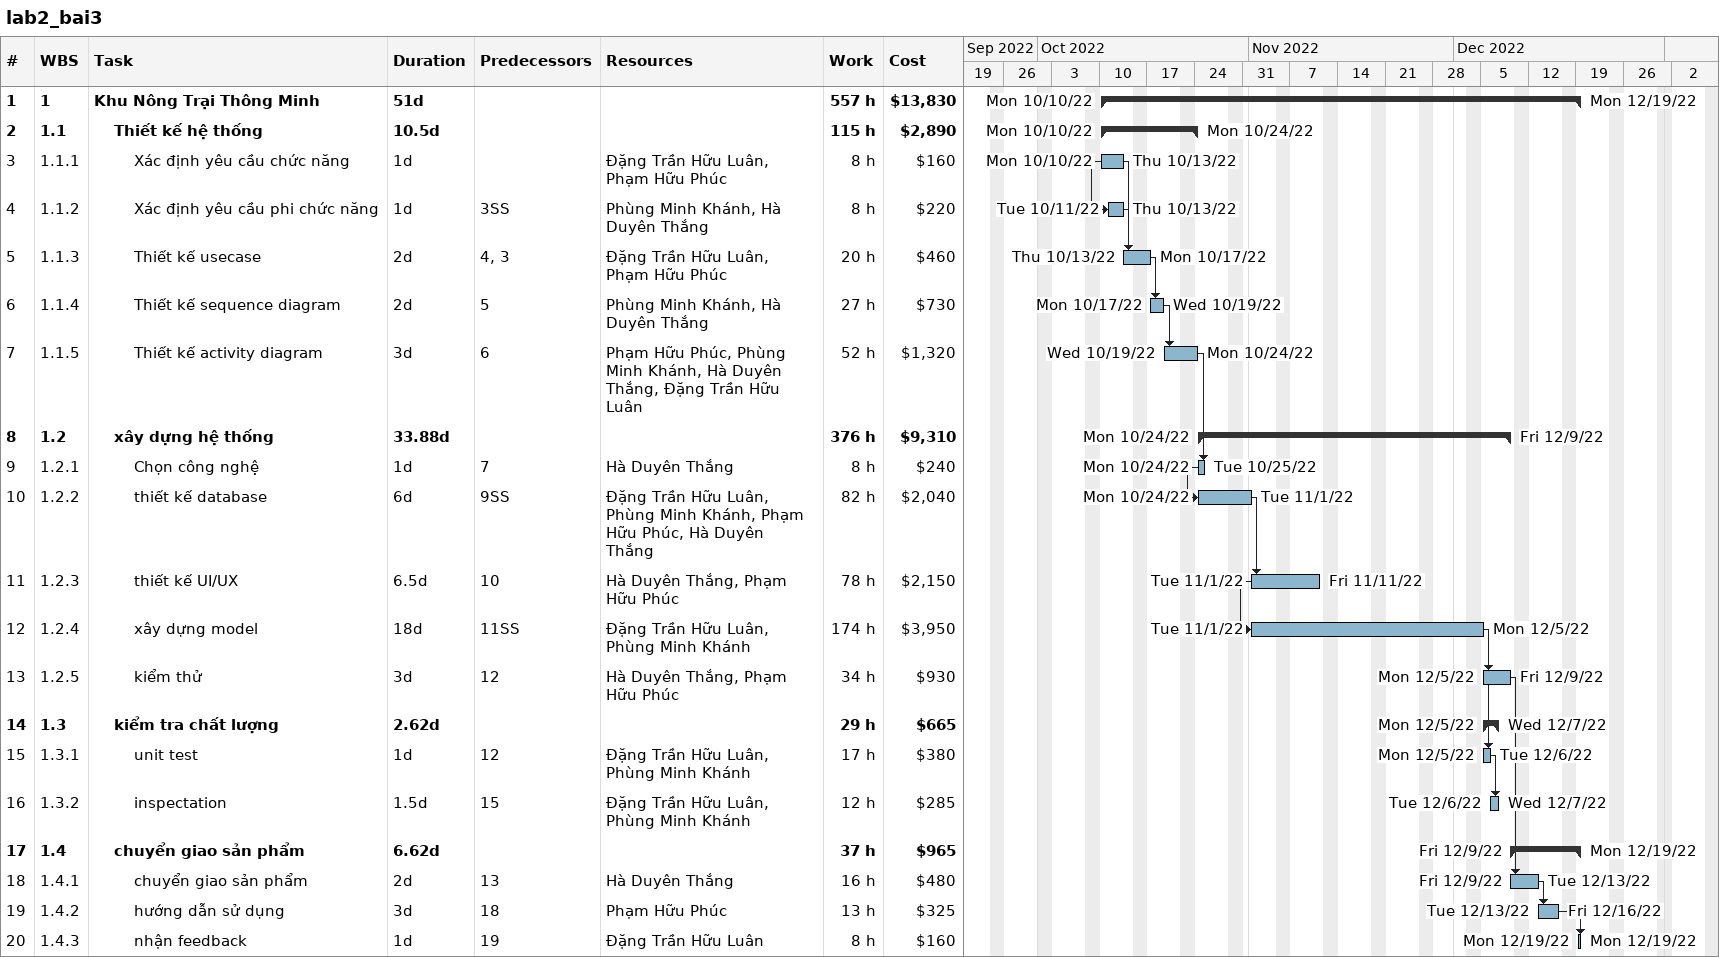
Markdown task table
lab2_bai3

| ID | WBS | Task | Duration | Start | Finish | Predecessors | Resources | Work (h) | Cost ($) |
|---|---|---|---|---|---|---|---|---|---|
| 1 | 1 | **Khu Nông Trại Thông Minh** | 51d | 2022-10-10 | 2022-12-19 |  |  | 557 | 13830 |
| 2 | 1.1 | **Thiết kế hệ thống** | 10.5d | 2022-10-10 | 2022-10-24 |  |  | 115 | 2890 |
| 3 | 1.1.1 | Xác định yêu cầu chức năng | 1d | 2022-10-10 | 2022-10-13 |  | Đặng Trần Hữu Luân, Phạm Hữu Phúc | 8 | 160 |
| 4 | 1.1.2 | Xác định yêu cầu phi chức năng | 1d | 2022-10-11 | 2022-10-13 | 3SS | Phùng Minh Khánh, Hà Duyên Thắng | 8 | 220 |
| 5 | 1.1.3 | Thiết kế usecase | 2d | 2022-10-13 | 2022-10-17 | 4, 3 | Đặng Trần Hữu Luân, Phạm Hữu Phúc | 20 | 460 |
| 6 | 1.1.4 | Thiết kế sequence diagram | 2d | 2022-10-17 | 2022-10-19 | 5 | Phùng Minh Khánh, Hà Duyên Thắng | 27 | 730 |
| 7 | 1.1.5 | Thiết kế activity diagram | 3d | 2022-10-19 | 2022-10-24 | 6 | Phạm Hữu Phúc, Phùng Minh Khánh, Hà Duyên Thắng, Đặng Trần Hữu Luân | 52 | 1320 |
| 8 | 1.2 | **xây dựng hệ thống** | 33.88d | 2022-10-24 | 2022-12-09 |  |  | 376 | 9310 |
| 9 | 1.2.1 | Chọn công nghệ | 1d | 2022-10-24 | 2022-10-25 | 7 | Hà Duyên Thắng | 8 | 240 |
| 10 | 1.2.2 | thiết kế database | 6d | 2022-10-24 | 2022-11-01 | 9SS | Đặng Trần Hữu Luân, Phùng Minh Khánh, Phạm Hữu Phúc, Hà Duyên Thắng | 82 | 2040 |
| 11 | 1.2.3 | thiết kế UI/UX | 6.5d | 2022-11-01 | 2022-11-11 | 10 | Hà Duyên Thắng, Phạm Hữu Phúc | 78 | 2150 |
| 12 | 1.2.4 | xây dựng model | 18d | 2022-11-01 | 2022-12-05 | 11SS | Đặng Trần Hữu Luân, Phùng Minh Khánh | 174 | 3950 |
| 13 | 1.2.5 | kiểm thử | 3d | 2022-12-05 | 2022-12-09 | 12 | Hà Duyên Thắng, Phạm Hữu Phúc | 34 | 930 |
| 14 | 1.3 | **kiểm tra chất lượng** | 2.62d | 2022-12-05 | 2022-12-07 |  |  | 29 | 665 |
| 15 | 1.3.1 | unit test | 1d | 2022-12-05 | 2022-12-06 | 12 | Đặng Trần Hữu Luân, Phùng Minh Khánh | 17 | 380 |
| 16 | 1.3.2 | inspectation | 1.5d | 2022-12-06 | 2022-12-07 | 15 | Đặng Trần Hữu Luân, Phùng Minh Khánh | 12 | 285 |
| 17 | 1.4 | **chuyển giao sản phẩm** | 6.62d | 2022-12-09 | 2022-12-19 |  |  | 37 | 965 |
| 18 | 1.4.1 | chuyển giao sản phẩm | 2d | 2022-12-09 | 2022-12-13 | 13 | Hà Duyên Thắng | 16 | 480 |
| 19 | 1.4.2 | hướng dẫn sử dụng | 3d | 2022-12-13 | 2022-12-16 | 18 | Phạm Hữu Phúc | 13 | 325 |
| 20 | 1.4.3 | nhận feedback | 1d | 2022-12-19 | 2022-12-19 | 19 | Đặng Trần Hữu Luân | 8 | 160 |
